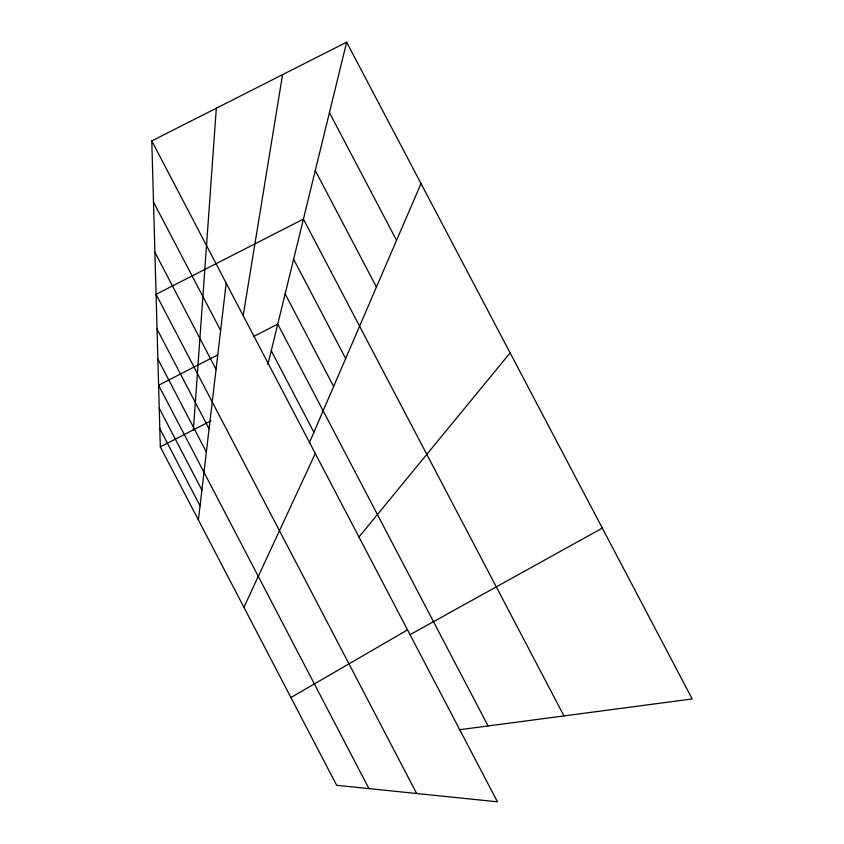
<?xml version="1.0" encoding="UTF-8"?>
<svg xmlns="http://www.w3.org/2000/svg" width="844" height="844" viewBox="0 0 844 844"><rect width="100%" height="100%" fill="white"/><g stroke="black" fill="none" stroke-linecap="round" stroke-linejoin="round"><path stroke-width="1.27" d="M193.381 429.86L216.307 108.222M198.393 519.946L226.181 283.141M243.23 315.35L282.561 74.662M267.917 364.397L346.641 42.2L151.793 140.906L160.318 446.877L336.661 785.3L497.443 801.8L151.793 140.906M309.294 442.963L421.019 183.549M243.916 607.311L315.297 453.534M358.573 537.491L510.114 352.876M290.927 697.534L407.525 629.877M410.015 634.699L602.321 528.112M160.318 446.877L210.968 420.808M217.678 354.934L158.598 385.233L368.944 788.612M253.517 336.556L277.76 324.117L488.064 725.956M459.147 729.786L692.207 698.948L346.641 42.2M329.434 112.6L396.553 240.34M315.276 170.562L376.435 287.076M563.961 715.912L303.418 219.102L156.066 294.334L416.651 793.508M293.617 259.224L345.66 358.542M285.145 293.881L333.633 386.468M271.251 350.735L313.905 432.265M153.492 202.011L220.632 330.468M154.895 252.272L216.064 369.377M157.037 329.076L209.08 428.826M157.87 359.069L206.358 452.036M159.242 408.253L201.895 490.079M159.811 428.657L200.049 505.862"/></g></svg>
